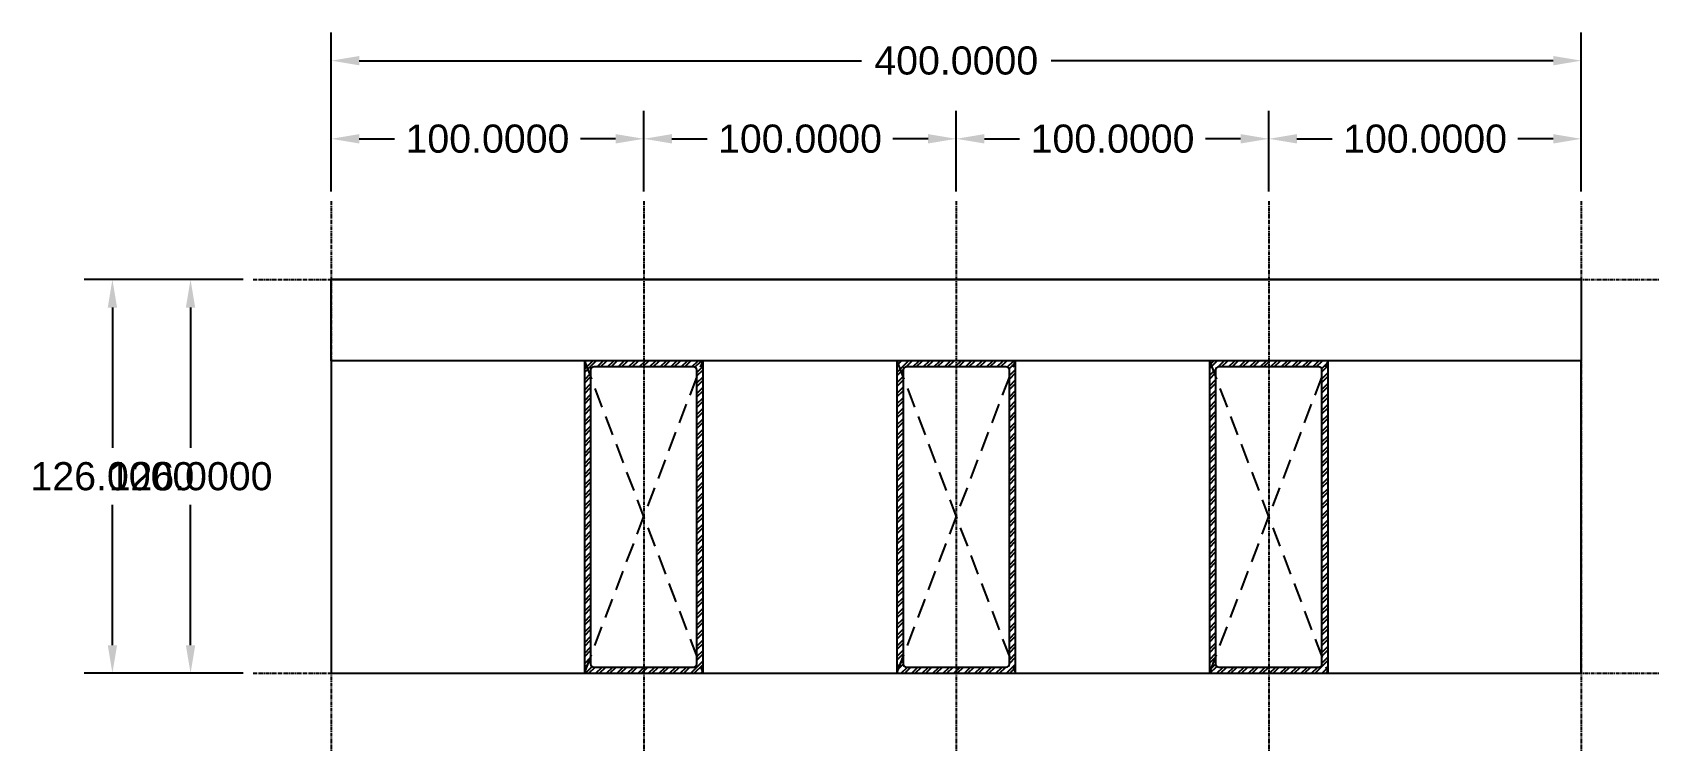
# Model space of a CAD drawing. Header units: millimetres. Extents: x -244126 to 368105, y -173968 to 259060.
# Drawn here: x 8586 to 9106, y 15393 to 15623 of the extents above; entities that cross this region are included whole.
import ezdxf

# ---------------------------------------------------------------- set-up
doc = ezdxf.new("R2010")
doc.units = ezdxf.units.MM
doc.header["$MEASUREMENT"] = 0
doc.linetypes.add('CENTER', pattern=[2, 1.25, -0.25, 0.25, -0.25])
doc.linetypes.add('HIDDEN', pattern=[9.525, 6.35, -3.175])
for name, color, linetype in [('000 - D I M', 6, 'Continuous'), ('000 - GRID', 8, 'CENTER'), ('000 - H A T C H', 8, 'Continuous'), ('000 - H I D D E N', 7, 'Continuous'), ('000 - WIPEOUT', 250, 'Continuous'), ('001 - ASCESSORIES', 1, 'Continuous'), ('002 - STRUCTURAL STEEL', 4, 'Continuous'), ('A04_TUBE SERIES', 7, 'Continuous')]:
    doc.layers.add(name, color=color, linetype=linetype)
doc.styles.get("Standard").update_dxf_attribs({"font": 'arial.ttf'})
doc.styles.add('TA', font='Cordia New.ttf', dxfattribs={"height": 4.5})
doc.dimstyles.get("Standard").update_dxf_attribs({"dimtxt": 0.18, "dimasz": 0.18, "dimexe": 0.18, "dimexo": 0.0625, "dimgap": 0.09, "dimtad": 0, "dimtih": 1, "dimtoh": 1, "dimdec": 4, "dimzin": 0, "dimdsep": 46, "dimtxsty": 'Standard', "dimcen": 0.09, "dimadec": 0, "dimazin": 0, "dimtfac": 1, "dimtdec": 4, "dimtofl": 0, "dimtmove": 0, "dimatfit": 3, "dimfxl": 1, "dimtolj": 1, "dimtzin": 0, "dimarcsym": 0})
pattern_1 = [(45, (7e-15, 87.5), (-1.6838, 1.6838), []), (45, (1.1225, 87.5), (-1.6838, 1.6838), [])]

# ---------------------------------------------------------------- blocks, each defined once
blk = doc.blocks.new('*U757')
at = {"color": 3}
blk.add_point((0, -126), dxfattribs=at)
at = {"layer": '000 - GRID', "color": 0, "linetype": 'ByBlock'}
blk.add_line((0, 25), (0, -151), dxfattribs=at)
at = {"layer": '000 - GRID', "color": 0}
blk.add_point((0, 0), dxfattribs=at)
at = {"style": 'TA', "flags": 1}
blk.add_attdef('LOCATION', (6, 6), '', height=4.5, dxfattribs=at)
blk = doc.blocks.new('*U758')
at = {"color": 3}
blk.add_point((0, -126), dxfattribs=at)
at = {"layer": '000 - GRID', "color": 0, "linetype": 'ByBlock'}
blk.add_line((0, 25), (0, -151), dxfattribs=at)
at = {"layer": '000 - GRID', "color": 0}
blk.add_point((0, 0), dxfattribs=at)
at = {"style": 'TA', "flags": 1}
blk.add_attdef('LOCATION', (6, 6), '', height=4.5, dxfattribs=at)
blk = doc.blocks.new('*U745')
at = {"color": 3}
blk.add_point((0, -400), dxfattribs=at)
at = {"layer": '000 - GRID', "color": 0, "linetype": 'ByBlock'}
blk.add_line((0, 25), (0, -425), dxfattribs=at)
at = {"layer": '000 - GRID', "color": 0}
blk.add_point((0, 0), dxfattribs=at)
at = {"style": 'TA', "flags": 1}
blk.add_attdef('LOCATION', (6, 6), '', height=4.5, dxfattribs=at)
blk = doc.blocks.new('*U759')
at = {"color": 3}
blk.add_point((0, -126), dxfattribs=at)
at = {"layer": '000 - GRID', "color": 0, "linetype": 'ByBlock'}
blk.add_line((0, 25), (0, -151), dxfattribs=at)
at = {"layer": '000 - GRID', "color": 0}
blk.add_point((0, 0), dxfattribs=at)
at = {"style": 'TA', "flags": 1}
blk.add_attdef('LOCATION', (6, 6), '', height=4.5, dxfattribs=at)
blk = doc.blocks.new('*U751')
at = {"color": 3}
blk.add_point((0, -126), dxfattribs=at)
at = {"layer": '000 - GRID', "color": 0, "linetype": 'ByBlock'}
blk.add_line((0, 25), (0, -151), dxfattribs=at)
at = {"layer": '000 - GRID', "color": 0}
blk.add_point((0, 0), dxfattribs=at)
at = {"style": 'TA', "flags": 1}
blk.add_attdef('LOCATION', (6, 6), '', height=4.5, dxfattribs=at)
blk = doc.blocks.new('*U752')
at = {"color": 3}
blk.add_point((0, -126), dxfattribs=at)
at = {"layer": '000 - GRID', "color": 0, "linetype": 'ByBlock'}
blk.add_line((0, 25), (0, -151), dxfattribs=at)
at = {"layer": '000 - GRID', "color": 0}
blk.add_point((0, 0), dxfattribs=at)
at = {"style": 'TA', "flags": 1}
blk.add_attdef('LOCATION', (6, 6), '', height=4.5, dxfattribs=at)
blk = doc.blocks.new('*U753')
at = {"color": 0}
blk.add_wipeout([(-200, 13), (200, 13), (200, -13), (-200, -13)], dxfattribs=at).dxf.layer = '000 - WIPEOUT'
at = {"layer": '002 - STRUCTURAL STEEL', "color": 0, "linetype": 'ByBlock'}
blk.add_lwpolyline([(-200, 13), (200, 13), (200, -13), (-200, -13)], close=True, dxfattribs=at)
blk = doc.blocks.new('*U754')
at = {"color": 250}
blk.add_wipeout([(19, 0), (19, 100), (-19, 100), (-19, 0)], dxfattribs=at).dxf.layer = '000 - WIPEOUT'
at = {"layer": '000 - H I D D E N', "color": 8, "linetype": 'HIDDEN'}
for p, q in [((19, 0), (-19, 100)), ((19, 100), (-19, 0))]:
    blk.add_line(p, q, dxfattribs=at)
at = {"layer": '002 - STRUCTURAL STEEL', "color": 0}
blk.add_lwpolyline([(19, 0), (19, 100), (-19, 100), (-19, 0)], close=True, dxfattribs=at)
blk.add_lwpolyline([(17, 3), (17, 97, 0.414214), (16, 98), (-16, 98, 0.414214), (-17, 97), (-17, 3, 0.414214), (-16, 2), (16, 2, 0.414214)], format="xyb", close=True, dxfattribs=at)
at = {"layer": 'Defpoints', "color": 250}
blk.add_lwpolyline([(19, 0), (19, 100), (-19, 100), (-19, 0)], close=True, dxfattribs=at)
at = {"color": 250}
blk.add_wipeout([(19, 0), (19, 100), (-19, 100), (-19, 0)], dxfattribs=at).dxf.layer = '000 - WIPEOUT'
at = {"layer": '000 - H A T C H'}
h = blk.add_hatch(dxfattribs=at)
h.set_pattern_fill('ANSI32', color=256, scale=0.25)
h.set_pattern_definition(pattern_1)
h.paths.add_polyline_path([(19, 0), (19, 100), (-19, 100), (-19, 0)])
edge = h.paths.add_edge_path(flags=16)
edge.add_line((17, 3), (17, 97))
edge.add_arc((16, 97), 1, 0, 90)
edge.add_line((16, 98), (-16, 98))
edge.add_arc((-16, 97), 1, 90, 180)
edge.add_line((-17, 97), (-17, 3))
edge.add_arc((-16, 3), 1, 180, 270)
edge.add_line((-16, 2), (16, 2))
edge.add_arc((16, 3), 1, 270, 360)
at = {"layer": '000 - H I D D E N', "color": 8, "linetype": 'HIDDEN'}
for p, q in [((19, 0), (-19, 100)), ((19, 100), (-19, 0))]:
    blk.add_line(p, q, dxfattribs=at)
at = {"layer": '002 - STRUCTURAL STEEL', "color": 0}
blk.add_lwpolyline([(19, 0), (19, 100), (-19, 100), (-19, 0)], close=True, dxfattribs=at)
blk.add_lwpolyline([(17, 3), (17, 97, 0.414214), (16, 98), (-16, 98, 0.414214), (-17, 97), (-17, 3, 0.414214), (-16, 2), (16, 2, 0.414214)], format="xyb", close=True, dxfattribs=at)
at = {"layer": 'Defpoints', "color": 250}
blk.add_lwpolyline([(19, 0), (19, 100), (-19, 100), (-19, 0)], close=True, dxfattribs=at)
blk = doc.blocks.new('*U756')
at = {"color": 250}
blk.add_wipeout([(19, 0), (19, 100), (-19, 100), (-19, 0)], dxfattribs=at).dxf.layer = '000 - WIPEOUT'
at = {"layer": '000 - H I D D E N', "color": 8, "linetype": 'HIDDEN'}
for p, q in [((19, 0), (-19, 100)), ((19, 100), (-19, 0))]:
    blk.add_line(p, q, dxfattribs=at)
at = {"layer": '002 - STRUCTURAL STEEL', "color": 0}
blk.add_lwpolyline([(19, 0), (19, 100), (-19, 100), (-19, 0)], close=True, dxfattribs=at)
blk.add_lwpolyline([(17, 3), (17, 97, 0.414214), (16, 98), (-16, 98, 0.414214), (-17, 97), (-17, 3, 0.414214), (-16, 2), (16, 2, 0.414214)], format="xyb", close=True, dxfattribs=at)
at = {"layer": 'Defpoints', "color": 250}
blk.add_lwpolyline([(19, 0), (19, 100), (-19, 100), (-19, 0)], close=True, dxfattribs=at)
at = {"color": 250}
blk.add_wipeout([(19, 0), (19, 100), (-19, 100), (-19, 0)], dxfattribs=at).dxf.layer = '000 - WIPEOUT'
at = {"layer": '000 - H A T C H'}
h = blk.add_hatch(dxfattribs=at)
h.set_pattern_fill('ANSI32', color=256, scale=0.25)
h.set_pattern_definition(pattern_1)
h.paths.add_polyline_path([(19, 0), (19, 100), (-19, 100), (-19, 0)])
edge = h.paths.add_edge_path(flags=16)
edge.add_line((17, 3), (17, 97))
edge.add_arc((16, 97), 1, 0, 90)
edge.add_line((16, 98), (-16, 98))
edge.add_arc((-16, 97), 1, 90, 180)
edge.add_line((-17, 97), (-17, 3))
edge.add_arc((-16, 3), 1, 180, 270)
edge.add_line((-16, 2), (16, 2))
edge.add_arc((16, 3), 1, 270, 360)
at = {"layer": '000 - H I D D E N', "color": 8, "linetype": 'HIDDEN'}
for p, q in [((19, 0), (-19, 100)), ((19, 100), (-19, 0))]:
    blk.add_line(p, q, dxfattribs=at)
at = {"layer": '002 - STRUCTURAL STEEL', "color": 0}
blk.add_lwpolyline([(19, 0), (19, 100), (-19, 100), (-19, 0)], close=True, dxfattribs=at)
blk.add_lwpolyline([(17, 3), (17, 97, 0.414214), (16, 98), (-16, 98, 0.414214), (-17, 97), (-17, 3, 0.414214), (-16, 2), (16, 2, 0.414214)], format="xyb", close=True, dxfattribs=at)
at = {"layer": 'Defpoints', "color": 250}
blk.add_lwpolyline([(19, 0), (19, 100), (-19, 100), (-19, 0)], close=True, dxfattribs=at)
blk = doc.blocks.new('*U755')
at = {"color": 250}
blk.add_wipeout([(19, 0), (19, 100), (-19, 100), (-19, 0)], dxfattribs=at).dxf.layer = '000 - WIPEOUT'
at = {"layer": '000 - H I D D E N', "color": 8, "linetype": 'HIDDEN'}
for p, q in [((19, 0), (-19, 100)), ((19, 100), (-19, 0))]:
    blk.add_line(p, q, dxfattribs=at)
at = {"layer": '002 - STRUCTURAL STEEL', "color": 0}
blk.add_lwpolyline([(19, 0), (19, 100), (-19, 100), (-19, 0)], close=True, dxfattribs=at)
blk.add_lwpolyline([(17, 3), (17, 97, 0.414214), (16, 98), (-16, 98, 0.414214), (-17, 97), (-17, 3, 0.414214), (-16, 2), (16, 2, 0.414214)], format="xyb", close=True, dxfattribs=at)
at = {"layer": 'Defpoints', "color": 250}
blk.add_lwpolyline([(19, 0), (19, 100), (-19, 100), (-19, 0)], close=True, dxfattribs=at)
at = {"color": 250}
blk.add_wipeout([(19, 0), (19, 100), (-19, 100), (-19, 0)], dxfattribs=at).dxf.layer = '000 - WIPEOUT'
at = {"layer": '000 - H A T C H'}
h = blk.add_hatch(dxfattribs=at)
h.set_pattern_fill('ANSI32', color=256, scale=0.25)
h.set_pattern_definition(pattern_1)
h.paths.add_polyline_path([(19, 0), (19, 100), (-19, 100), (-19, 0)])
edge = h.paths.add_edge_path(flags=16)
edge.add_line((17, 3), (17, 97))
edge.add_arc((16, 97), 1, 0, 90)
edge.add_line((16, 98), (-16, 98))
edge.add_arc((-16, 97), 1, 90, 180)
edge.add_line((-17, 97), (-17, 3))
edge.add_arc((-16, 3), 1, 180, 270)
edge.add_line((-16, 2), (16, 2))
edge.add_arc((16, 3), 1, 270, 360)
at = {"layer": '000 - H I D D E N', "color": 8, "linetype": 'HIDDEN'}
for p, q in [((19, 0), (-19, 100)), ((19, 100), (-19, 0))]:
    blk.add_line(p, q, dxfattribs=at)
at = {"layer": '002 - STRUCTURAL STEEL', "color": 0}
blk.add_lwpolyline([(19, 0), (19, 100), (-19, 100), (-19, 0)], close=True, dxfattribs=at)
blk.add_lwpolyline([(17, 3), (17, 97, 0.414214), (16, 98), (-16, 98, 0.414214), (-17, 97), (-17, 3, 0.414214), (-16, 2), (16, 2, 0.414214)], format="xyb", close=True, dxfattribs=at)
at = {"layer": 'Defpoints', "color": 250}
blk.add_lwpolyline([(19, 0), (19, 100), (-19, 100), (-19, 0)], close=True, dxfattribs=at)
blk = doc.blocks.new('*D2283')
at = {"layer": '000 - D I M', "color": 0, "lineweight": -2, "transparency": 16777216}
for p, q in [((8681.5, 15572.53), (8681.5, 15598.41)), ((8781.5, 15572.53), (8781.5, 15598.41)), ((8690.5, 15589.41), (8701.76, 15589.41)), ((8772.5, 15589.41), (8761.23, 15589.41))]:
    blk.add_line(p, q, dxfattribs=at)
at = {"layer": '000 - D I M', "color": 0, "transparency": 16777216}
for points in [[(8690.5, 15590.91), (8690.5, 15587.91), (8681.5, 15589.41)], [(8772.5, 15590.91), (8772.5, 15587.91), (8781.5, 15589.41)]]:
    blk.add_solid(points, dxfattribs=at)
at = {"layer": 'Defpoints', "color": 0, "transparency": 16777216}
for p in [(8781.5, 15589.41), (8681.5, 15569.41), (8781.5, 15569.41)]:
    blk.add_point(p, dxfattribs=at)
at = {"layer": '000 - D I M', "color": 0, "transparency": 16777216, "insert": (8731.5, 15589.41), "char_height": 9, "attachment_point": 5}
blk.add_mtext('\\A1;100.0000', dxfattribs=at)
blk = doc.blocks.new('*D2284')
at = {"layer": '000 - D I M', "color": 0, "lineweight": -2, "transparency": 16777216}
for p, q in [((8781.5, 15572.53), (8781.5, 15598.41)), ((8881.5, 15572.53), (8881.5, 15598.41)), ((8790.5, 15589.41), (8801.76, 15589.41)), ((8872.5, 15589.41), (8861.23, 15589.41))]:
    blk.add_line(p, q, dxfattribs=at)
at = {"layer": '000 - D I M', "color": 0, "transparency": 16777216}
for points in [[(8790.5, 15590.91), (8790.5, 15587.91), (8781.5, 15589.41)], [(8872.5, 15590.91), (8872.5, 15587.91), (8881.5, 15589.41)]]:
    blk.add_solid(points, dxfattribs=at)
at = {"layer": 'Defpoints', "color": 0, "transparency": 16777216}
for p in [(8881.5, 15589.41), (8781.5, 15569.41), (8881.5, 15569.41)]:
    blk.add_point(p, dxfattribs=at)
at = {"layer": '000 - D I M', "color": 0, "transparency": 16777216, "insert": (8831.5, 15589.41), "char_height": 9, "attachment_point": 5}
blk.add_mtext('\\A1;100.0000', dxfattribs=at)
blk = doc.blocks.new('*D2285')
at = {"layer": '000 - D I M', "color": 0, "lineweight": -2, "transparency": 16777216}
for p, q in [((8881.5, 15572.53), (8881.5, 15598.41)), ((8981.5, 15572.53), (8981.5, 15598.41)), ((8890.5, 15589.41), (8901.76, 15589.41)), ((8972.5, 15589.41), (8961.23, 15589.41))]:
    blk.add_line(p, q, dxfattribs=at)
at = {"layer": '000 - D I M', "color": 0, "transparency": 16777216}
for points in [[(8890.5, 15590.91), (8890.5, 15587.91), (8881.5, 15589.41)], [(8972.5, 15590.91), (8972.5, 15587.91), (8981.5, 15589.41)]]:
    blk.add_solid(points, dxfattribs=at)
at = {"layer": 'Defpoints', "color": 0, "transparency": 16777216}
for p in [(8981.5, 15589.41), (8881.5, 15569.41), (8981.5, 15569.41)]:
    blk.add_point(p, dxfattribs=at)
at = {"layer": '000 - D I M', "color": 0, "transparency": 16777216, "insert": (8931.5, 15589.41), "char_height": 9, "attachment_point": 5}
blk.add_mtext('\\A1;100.0000', dxfattribs=at)
blk = doc.blocks.new('*D2286')
at = {"layer": '000 - D I M', "color": 0, "lineweight": -2, "transparency": 16777216}
for p, q in [((8981.5, 15572.53), (8981.5, 15598.41)), ((9081.5, 15572.53), (9081.5, 15598.41)), ((8990.5, 15589.41), (9001.76, 15589.41)), ((9072.5, 15589.41), (9061.23, 15589.41))]:
    blk.add_line(p, q, dxfattribs=at)
at = {"layer": '000 - D I M', "color": 0, "transparency": 16777216}
for points in [[(8990.5, 15590.91), (8990.5, 15587.91), (8981.5, 15589.41)], [(9072.5, 15590.91), (9072.5, 15587.91), (9081.5, 15589.41)]]:
    blk.add_solid(points, dxfattribs=at)
at = {"layer": 'Defpoints', "color": 0, "transparency": 16777216}
for p in [(9081.5, 15589.41), (8981.5, 15569.41), (9081.5, 15569.41)]:
    blk.add_point(p, dxfattribs=at)
at = {"layer": '000 - D I M', "color": 0, "transparency": 16777216, "insert": (9031.5, 15589.41), "char_height": 9, "attachment_point": 5}
blk.add_mtext('\\A1;100.0000', dxfattribs=at)
blk = doc.blocks.new('*D2287')
at = {"layer": '000 - D I M', "color": 0, "lineweight": -2, "transparency": 16777216}
for p, q in [((8653.37, 15544.41), (8627.5, 15544.41)), ((8636.5, 15535.41), (8636.5, 15490.5)), ((8636.5, 15427.41), (8636.5, 15472.31)), ((8653.37, 15418.41), (8627.5, 15418.41))]:
    blk.add_line(p, q, dxfattribs=at)
at = {"layer": '000 - D I M', "color": 0, "transparency": 16777216}
for points in [[(8635, 15535.41), (8638, 15535.41), (8636.5, 15544.41)], [(8635, 15427.41), (8638, 15427.41), (8636.5, 15418.41)]]:
    blk.add_solid(points, dxfattribs=at)
at = {"layer": 'Defpoints', "color": 0, "transparency": 16777216}
for p in [(8656.5, 15544.41), (8636.5, 15418.41), (8656.5, 15418.41)]:
    blk.add_point(p, dxfattribs=at)
at = {"layer": '000 - D I M', "color": 0, "transparency": 16777216, "insert": (8636.5, 15481.41), "char_height": 9, "attachment_point": 5}
blk.add_mtext('\\A1;126.0000', dxfattribs=at)
blk = doc.blocks.new('*D2288')
at = {"layer": '000 - D I M', "color": 0, "lineweight": -2, "transparency": 16777216}
for p, q in [((8681.5, 15572.53), (8681.5, 15623.41)), ((9081.5, 15572.53), (9081.5, 15623.41)), ((8690.5, 15614.41), (8851.16, 15614.41)), ((9072.5, 15614.41), (8911.84, 15614.41))]:
    blk.add_line(p, q, dxfattribs=at)
at = {"layer": '000 - D I M', "color": 0, "transparency": 16777216}
for points in [[(8690.5, 15615.91), (8690.5, 15612.91), (8681.5, 15614.41)], [(9072.5, 15615.91), (9072.5, 15612.91), (9081.5, 15614.41)]]:
    blk.add_solid(points, dxfattribs=at)
at = {"layer": 'Defpoints', "color": 0, "transparency": 16777216}
for p in [(9081.5, 15614.41), (8681.5, 15569.41), (9081.5, 15569.41)]:
    blk.add_point(p, dxfattribs=at)
at = {"layer": '000 - D I M', "color": 0, "transparency": 16777216, "insert": (8881.5, 15614.41), "char_height": 9, "attachment_point": 5}
blk.add_mtext('\\A1;400.0000', dxfattribs=at)
blk = doc.blocks.new('*D2289')
at = {"layer": '000 - D I M', "color": 0, "lineweight": -2, "transparency": 16777216}
for p, q in [((8653.37, 15544.41), (8602.5, 15544.41)), ((8611.5, 15535.41), (8611.5, 15490.5)), ((8611.5, 15427.41), (8611.5, 15472.31)), ((8653.37, 15418.41), (8602.5, 15418.41))]:
    blk.add_line(p, q, dxfattribs=at)
at = {"layer": '000 - D I M', "color": 0, "transparency": 16777216}
for points in [[(8610, 15535.41), (8613, 15535.41), (8611.5, 15544.41)], [(8610, 15427.41), (8613, 15427.41), (8611.5, 15418.41)]]:
    blk.add_solid(points, dxfattribs=at)
at = {"layer": 'Defpoints', "color": 0, "transparency": 16777216}
for p in [(8656.5, 15544.41), (8611.5, 15418.41), (8656.5, 15418.41)]:
    blk.add_point(p, dxfattribs=at)
at = {"layer": '000 - D I M', "color": 0, "transparency": 16777216, "insert": (8611.5, 15481.41), "char_height": 9, "attachment_point": 5}
blk.add_mtext('\\A1;126.0000', dxfattribs=at)

msp = doc.modelspace()

# ---------------------------------------------------------------- linework, layer by layer
at = {"layer": 'A04_TUBE SERIES', "color": 3}
msp.add_lwpolyline([(8681.49943, 15418.40842), (9081.49943, 15418.40842), (9081.49943, 15544.40842), (8681.49943, 15544.40842)], close=True, dxfattribs=at)

# ---------------------------------------------------------------- dimensions: what is measured, and where the dimension line sits
at = {"layer": '000 - D I M', "color": 3}
for base, p1, p2, picture, middle in [((9081.49943, 15614.40842), (8681.49943, 15569.40842), (9081.49943, 15569.40842), '*D2288', (8881.49943, 15614.40842)), ((8781.49943, 15589.40842), (8681.49943, 15569.40842), (8781.49943, 15569.40842), '*D2283', (8731.49943, 15589.40842)), ((8881.49943, 15589.40842), (8781.49943, 15569.40842), (8881.49943, 15569.40842), '*D2284', (8831.49943, 15589.40842)), ((8981.49943, 15589.40842), (8881.49943, 15569.40842), (8981.49943, 15569.40842), '*D2285', (8931.49943, 15589.40842)), ((9081.49943, 15589.40842), (8981.49943, 15569.40842), (9081.49943, 15569.40842), '*D2286', (9031.49943, 15589.40842))]:
    dim = msp.add_linear_dim(base=base, p1=p1, p2=p2, dimstyle='Standard', override={"dimscale": 50}, dxfattribs=at)
    dim.commit()
    dim.dimension.update_dxf_attribs({"geometry": picture, "text_midpoint": middle})
for base, picture, middle in [((8611.49943, 15418.40842), '*D2289', (8611.49943, 15481.40842)), ((8636.49943, 15418.40842), '*D2287', (8636.49943, 15481.40842))]:
    dim = msp.add_linear_dim(base=base, p1=(8656.49943, 15544.40842), p2=(8656.49943, 15418.40842), angle=90, dimstyle='Standard', override={"dimscale": 50}, dxfattribs=at)
    dim.commit()
    dim.dimension.update_dxf_attribs({"geometry": picture, "text_midpoint": middle})

# ---------------------------------------------------------------- next in the draw order: block references
at = {"layer": '001 - ASCESSORIES', "color": 1}
msp.add_blockref('*U753', (8881.49943, 15531.40842), dxfattribs=at)

# ---------------------------------------------------------------- next in the draw order: block references
at = {"layer": '000 - GRID'}
for name, p in [('*U757', (8681.49943, 15544.40842)), ('*U758', (9081.49943, 15544.40842))]:
    msp.add_blockref(name, p, dxfattribs=at)
at = {"layer": '000 - GRID', "rotation": 90}
msp.add_blockref('*U745', (8681.49943, 15544.40842), dxfattribs=at)
at = {"layer": 'A04_TUBE SERIES', "color": 3, "rotation": 180}
for name, p in [('*U754', (8781.49943, 15518.40842)), ('*U756', (8881.49943, 15518.40842)), ('*U755', (8981.49943, 15518.40842))]:
    msp.add_blockref(name, p, dxfattribs=at)

# ---------------------------------------------------------------- next in the draw order: block references
at = {"layer": '000 - GRID'}
for name, p in [('*U759', (8781.49943, 15544.40842)), ('*U751', (8881.49943, 15544.40842)), ('*U752', (8981.49943, 15544.40842))]:
    msp.add_blockref(name, p, dxfattribs=at)
at = {"layer": '000 - GRID', "rotation": 90}
msp.add_blockref('*U745', (8681.49943, 15418.40842), dxfattribs=at)

doc.saveas('drawing.dxf')
